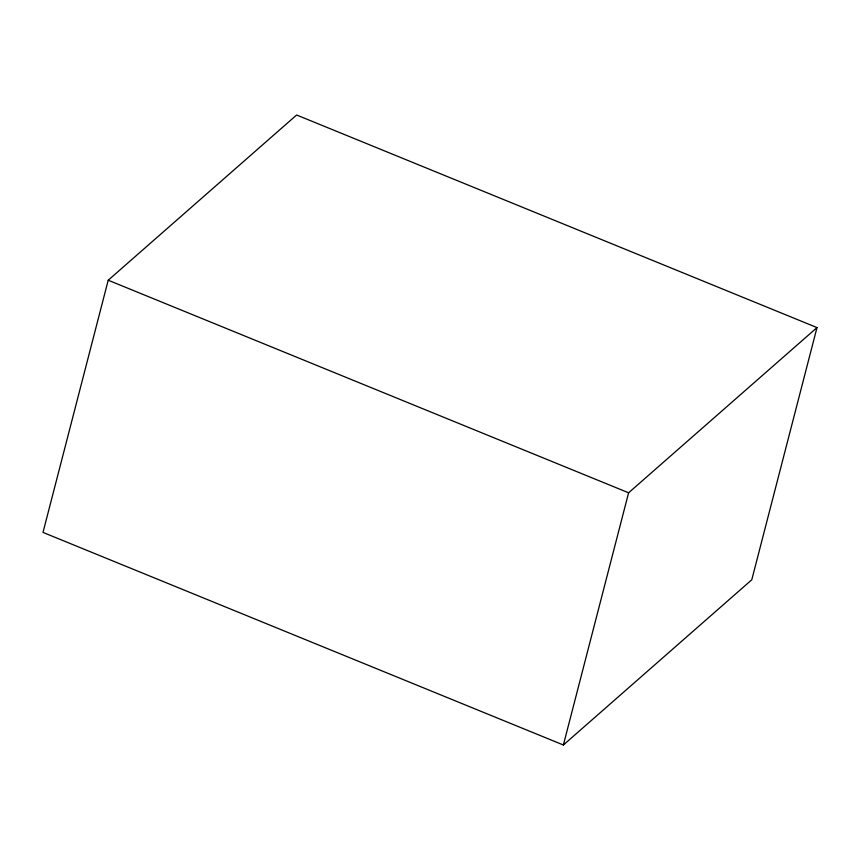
<?xml version="1.0" encoding="UTF-8"?>
<svg xmlns="http://www.w3.org/2000/svg" width="860" height="860" viewBox="0 0 860 860"><rect width="100%" height="100%" fill="white"/><g stroke="black" fill="none" stroke-linecap="round" stroke-linejoin="round"><path stroke-width="1.29" d="M108.22 280.22L43 532.415L563.375 744.996L751.78 579.78L817 327.585L296.625 115.004L108.22 280.22L628.606 492.791L817 327.585M563.375 744.996L628.606 492.791"/></g></svg>
